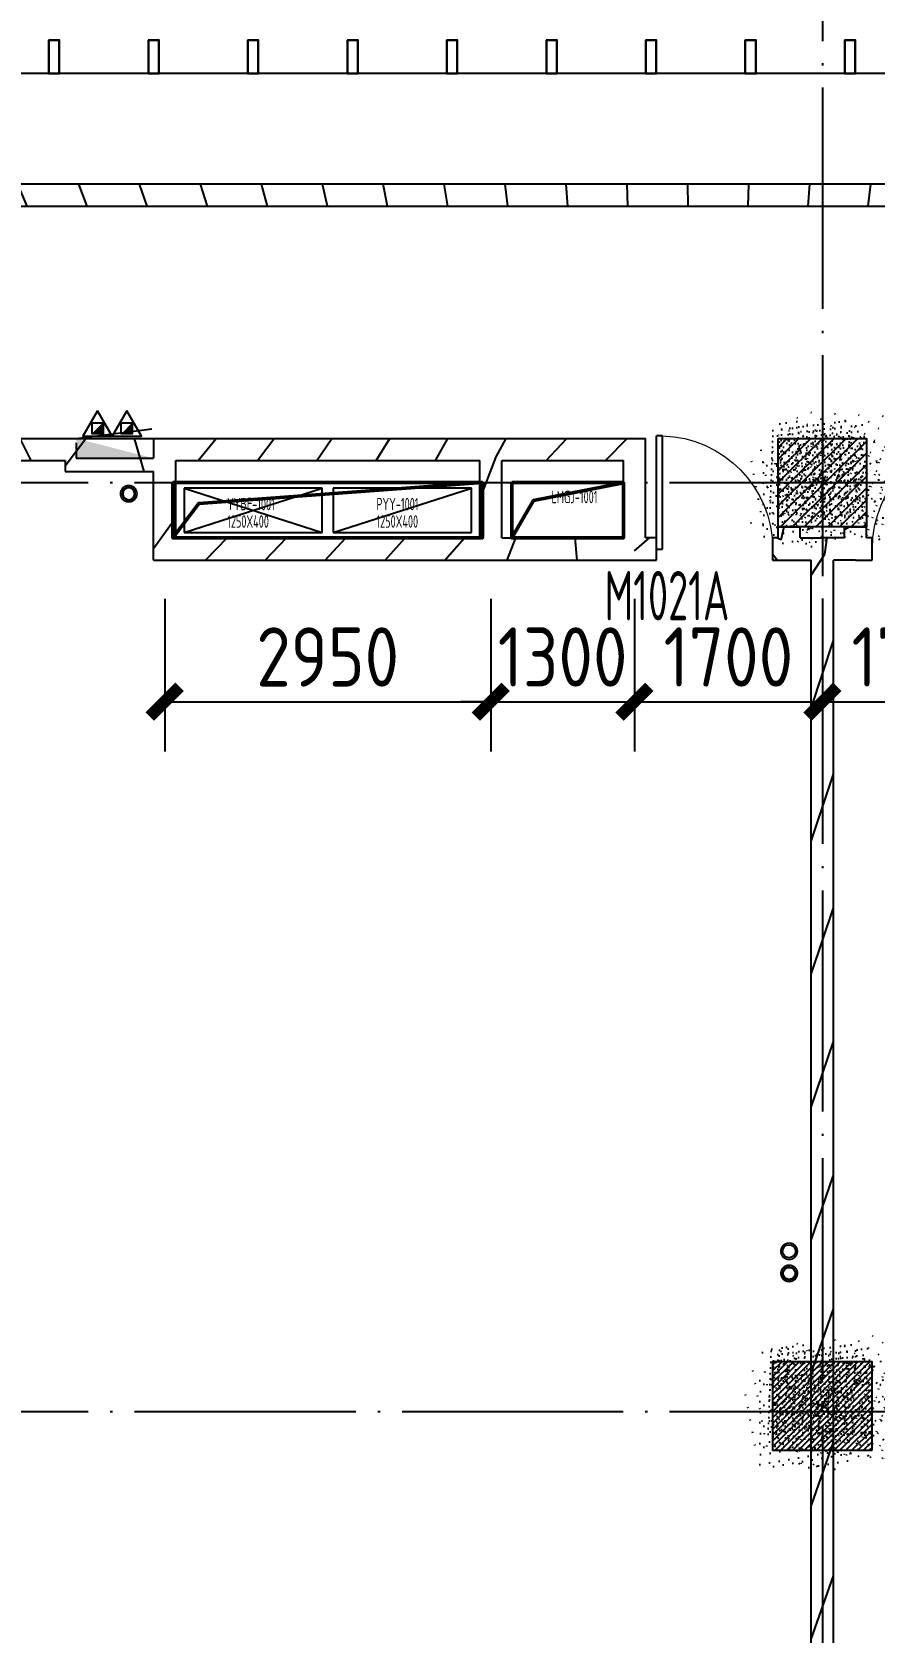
# Model space of a CAD drawing. Header units: inches. Extents: x 0 to 1813292486, y 0 to 3473589894.
# Drawn here: x 600449136 to 600456753, y 3473277625 to 3473292093 of the extents above; entities that cross this region are included whole.
import ezdxf
from ezdxf.enums import TextEntityAlignment as Align
from ezdxf.xclip import XClip

# ---------------------------------------------------------------- set-up
doc = ezdxf.new("R2010")
doc.units = ezdxf.units.IN
doc.header["$LTSCALE"] = 1000
doc.header["$MEASUREMENT"] = 0
doc.header["$XCLIPFRAME"] = 2
doc.linetypes.add('AX-MALL-GIRD-200$0$DOTE', pattern=[2.4200000000000004, 2, -0.2, 0.02, -0.2])
doc.linetypes.add('PX-MALL-P02-LG$0$CONTINOUS', pattern=[0])
for name, color, linetype in [('A-Anno-Note', 241, 'Continuous'), ('AX-MALL-DIM-P02$0$A-Anno-Dims', 3, 'Continuous'), ('AX-MALL-DIM-P02$0$A-Detl-Thin', 131, 'Continuous'), ('AX-MALL-GIRD-200$0$A-Grid', 222, 'AX-MALL-GIRD-200$0$DOTE'), ('AX-MALL-P02-200$0$A-Anno-Note', 241, 'Continuous'), ('AX-MALL-WALL-P02$0$A-Anno-Note', 241, 'Continuous'), ('AX-MALL-WALL-P02-QT$0$A-Anno-Dims', 3, 'Continuous'), ('AX-MALL-WALL-P02-QT$0$A-Detl-Thin', 131, 'Continuous'), ('AX-MALL-WALL-P02-QT$0$A-Flor', 41, 'Continuous'), ('AX-MALL-WALL-P02-QT$0$A-Wall', 2, 'Continuous'), ('AX-MALL-WALL-P02-QT$0$A-Wall-Patt', 13, 'Continuous'), ('AX-MALL-WALL-P02-QT$0$A-Wind', 4, 'Continuous'), ('AX-MALL-WORD-P02$0$A-Wind-Iden', 11, 'Continuous'), ('AX-MALL-ZTKD-P02$0$A-Anno-Note', 241, 'Continuous'), ('MX-MALL-P02-LG$0$M-VT-DUCT-FLG', 40, 'Continuous'), ('MX-MALL-P02-LG$0$M-VT-DUCT-MAD', 70, 'Continuous'), ('MX-MALL-P02-LG$0$M-VT-DUCT-SED', 150, 'Continuous'), ('MX-MALL-P02-LG$0$M-VT-TEXT', 21, 'Continuous'), ('PX-MALL-P02-LG$0$$8$P-Pipe-Risr', 7, 'Continuous'), ('PX-MALL-P02-LG$0$$8$P-Pipe-Risr-Arch', 6, 'Continuous'), ('PX-MALL-P02-LG$0$$8$P-Pipe-Risr-W100', 6, 'Continuous'), ('PX-MALL-P02-LG$0$P-Airr-Pipe', 140, 'Continuous'), ('PX-MALL-P02-LG$0$P-Exsh', 31, 'Continuous'), ('PX-MALL-P02-LG$0$P-Hydt-Boxx', 221, 'Continuous'), ('PX-MALL-P02-LG$0$P-Hydt-Pipe', 221, 'Continuous'), ('PX-MALL-P02-LG$0$P-Pipe-Risr', 7, 'Continuous'), ('PX-MALL-P02-LG$0$P-Pipe-Risr-Arch', 6, 'Continuous'), ('PX-MALL-P02-LG$0$P-Pipe-Risr-W100', 6, 'Continuous'), ('PX-MALL-P02-LG$0$P-Pipe-Risr-W50', 6, 'Continuous'), ('PX-MALL-P02-LG$0$P-Sewr-Pipe', 123, 'PX-MALL-P02-LG$0$CONTINOUS'), ('SX-MALL-NTKD-L-2F$0$S-HOLE', 5, 'Continuous'), ('SX-MALL-WALL-L-1F~2F$0$S-COLU', 30, 'Continuous'), ('SX-MALL-WALL-L-1F~2F$0$S-PATT-WALL', 83, 'Continuous'), ('SX-MALL-WALL-L-1F~2F$0$单形心', 4, 'Continuous')]:
    doc.layers.add(name, color=color, linetype=linetype)
doc.styles.add('AX-MALL-DIM-P02$0$_TCH_DIM_T3', font='gbenor.shx')
doc.styles.add('AX-MALL-WORD-P02$0$_TCH_WINDOW', font='gbenor.shx', dxfattribs={"bigfont": 'gbcbig.shx'})
doc.styles.add('MX-MALL-P02-LG$0$暖通', font='gbenor.shx', dxfattribs={"bigfont": 'gbcbig.shx'})
doc.styles.add('PX-MALL-P02-LG$0$$8$jzfz', font='gbenor.shx', dxfattribs={"bigfont": 'gbcbig.shx'})
doc.styles.add('PX-MALL-P02-LG$0$jzfz', font='gbenor.shx', dxfattribs={"bigfont": 'gbcbig.shx'})
doc.dimstyles.new('AX-MALL-DIM-P02$0$_TCH_ARCH&&180', dxfattribs={"dimtxt": 535.5, "dimasz": 270, "dimexe": 450, "dimexo": 450, "dimgap": 137.25, "dimtad": 1, "dimdec": 0, "dimzin": 0, "dimdsep": 46, "dimtxsty": 'AX-MALL-DIM-P02$0$_TCH_DIM_T3', "dimblk": 'AX-MALL-DIM-P02$0$_ArchTick', "dimcen": 0.09, "dimclrt": 7, "dimazin": 2, "dimtfac": 1, "dimtdec": 0, "dimtix": 1, "dimtmove": 2, "dimatfit": 3, "dimfxl": 500, "dimtolj": 1, "dimtzin": 0, "dimarcsym": 0})
pattern_1 = [(45, (0, 359.0227), (-353.55353201463, 353.55353201463), [])]

# ---------------------------------------------------------------- blocks, each defined once
blk = doc.blocks.new('AX-MALL-WORD-P02')
at = {"layer": 'AX-MALL-WORD-P02$0$A-Wind-Iden', "style": 'AX-MALL-WORD-P02$0$_TCH_WINDOW', "width": 0.7}
blk.add_text('M1021A', height=446.25, rotation=339.568161469349, dxfattribs=at).set_placement((600291549.0302718, 3473185720.912382))
blk = doc.blocks.new('AX-MALL-GIRD-200')
at = {"layer": 'AX-MALL-GIRD-200$0$A-Grid'}
for p, q in [((600244912.440112, 3473204422.954183), (600602808.4442104, 3473071096.1909)), ((600299301.5415328, 3473200886.857392), (600260572.0025835, 3473096923.130311)), ((600241980.060326, 3473196551.41375), (600599876.0644244, 3473063224.650467))]:
    blk.add_line(p, q, dxfattribs=at)
blk = doc.blocks.new('SX-MALL-WALL-L-1F~2F$0$BANWANG_XINGXIN')
at = {"color": 0}
for points in [[(0.7071067811865476, 0.7071067811865475), (-0.7071067811865477, -0.7071067811865475)], [(-0.7071067811865475, 0.7071067811865476), (0.7071067811865474, -0.7071067811865477)]]:
    blk.add_lwpolyline(points, dxfattribs=at)
blk = doc.blocks.new('SX-MALL-WALL-L-1F~2F')
at = {"layer": 'SX-MALL-WALL-L-1F~2F$0$S-PATT-WALL'}
h = blk.add_hatch(dxfattribs=at)
h.set_pattern_fill('钢筋混凝土', color=256, scale=15, pattern_type=2)
h.set_pattern_definition([(24.56816131876918, (600332848.5159376, 3473133887.589986), (-31.18316060756021, 68.21004687377882), []), (29.56816131876925, (600332848.5159376, 3473133887.589986), (97.53445422577846, -46.37920049590846), [11.24999999999976, -123.7499999999981]), (334.5681613187692, (600332848.5159376, 3473133887.589986), (19.8843977583576, 112.9961142864107), [8.999999999999757, -98.99999999999805]), (80.01956131876923, (600332856.6438087, 3473133883.725054), (117.4189029535321, 66.61682170576017), [9.5610285, -105.1713168]), (25.75236131876918, (600332858.9887226, 3473133915.702631), (141.3476152674957, -79.15081590010527), [16.87499999999999, -185.6249999999999]), (76.20376131876925, (600332870.7676862, 3473133909.106722), (182.3878362713222, 87.98253900728308), [14.3415432, -157.75695]), (330.7523613187692, (600332858.9887226, 3473133915.702631), (182.3877676118969, 87.98268144025063), [13.5, -148.4999999999999]), (0.5681613187692685, (600332870.4268485, 3473133903.438077), (62.82047321120105, -87.84980446922418), [11.25, -123.75]), (305.5681613187692, (600332870.4268485, 3473133903.438077), (72.17288940056437, 89.18848105901375), [8.999999999999998, -98.99999999999999]), (51.01956131876926, (600332875.6618834, 3473133896.117257), (134.9933625470349, 1.33857134020591), [9.5610285, -105.1713168]), (17.06816131876921, (600332848.5159376, 3473133887.589986), (19.14085714793764, 46.1558949392409), [0.7499999999999999, -97.79999999999998, 0.7499999999999999, -100.5, 0.7499999999999999, -99.37499999999999]), (347.0681613187692, (600332848.5159376, 3473133887.589986), (57.63084699394109, 41.66442757030211), [0.7499999999999999, -57.29999999999999, 0.7499999999999999, -95.54999999999998, 0.7499999999999999, -37.87499999999999]), (307.0681613187692, (600332817.170339, 3473133899.267141), (73.85474001336533, -31.12342331039777), [0.7499999999999849, -37.49999999999903, 0.7499999999999849, -116.9999999999981, 0.7499999999999849, -155.2499999999961]), (297.0681613187692, (600332803.1140169, 3473133904.503534), (87.2164167648191, -16.46683781742514), [0.7499999999999999, -48.74999999999999, 0.7499999999999999, -77.69999999999997, 0.7499999999999999, -110.25])])
h.paths.add_polyline_path([(600293594.9377732, 3473186714.149471), (600294344.6082903, 3473186434.875207), (600294065.334024, 3473185685.204691), (600293315.6635063, 3473185964.478954)])
h = blk.add_hatch(dxfattribs=at)
h.set_pattern_fill('钢筋混凝土', color=256, scale=15, pattern_type=2)
h.set_pattern_definition([(24.56816130815008, (600489004.1230397, 3473080197.013236), (-15.59158029745912, 34.10502343977914), []), (29.56816130815006, (600489004.1230397, 3473080197.013236), (97.5344542171826, -46.37920051398538), [11.25, -123.75]), (334.5681613081501, (600489004.1230397, 3473080197.013236), (19.88439777930017, 112.9961142827253), [9, -99]), (80.01956130815012, (600489012.2509109, 3473080193.148303), (117.4189029658788, 66.6168216839979), [9.5610285, -105.1713168]), (25.75236130815008, (600489014.5958247, 3473080225.12588), (141.3476152528259, -79.15081592630247), [16.875, -185.625]), (76.20376130815006, (600489026.3747884, 3473080218.529971), (182.3878362876287, 87.98253897347955), [14.3415432, -157.75695]), (330.7523613081502, (600489014.5958247, 3473080225.12588), (182.3877676282036, 87.98268140644709), [13.5, -148.5]), (0.5681613081500814, (600489026.0339507, 3473080212.861326), (62.82047319491907, -87.84980448086725), [11.25, -123.75]), (305.5681613081501, (600489026.0339507, 3473080212.861326), (72.17288941709447, 89.1884810456373), [9, -99]), (51.01956130815006, (600489031.2689854, 3473080205.540506), (134.993362547283, 1.3385713151864), [9.5610285, -105.1713168]), (17.0681613081501, (600489004.1230397, 3473080197.013236), (19.14085715649212, 46.15589493569336), [0, -97.8, 0, -100.5, 0, -99.375]), (347.0681613081501, (600489004.1230397, 3473080197.013236), (57.63084700166313, 41.66442755962087), [0, -57.29999999999988, 0, -95.54999999999976, 0, -37.87499999999988]), (307.0681613081501, (600488972.7774413, 3473080208.690391), (73.85474000759697, -31.12342332408592), [0, -37.5, 0, -117, 0, -155.25]), (297.0681613081501, (600488958.721119, 3473080213.926783), (87.21641676176716, -16.46683783358974), [0, -48.75, 0, -77.69999999999999, 0, -110.25])])
h.paths.add_polyline_path([(600291197.2632891, 3473177843.064021), (600291476.5375473, 3473178592.734541), (600290633.158215, 3473178906.918089), (600290353.8839567, 3473178157.247569)])
at = {"layer": 'SX-MALL-WALL-L-1F~2F$0$S-COLU'}
for points in [[(600293594.9377732, 3473186714.149471), (600294344.6082903, 3473186434.875207), (600294065.334024, 3473185685.204691), (600293315.6635063, 3473185964.478954)], [(600291197.2632891, 3473177843.064021), (600291476.5375473, 3473178592.734541), (600290633.158215, 3473178906.918089), (600290353.8839567, 3473178157.247569)]]:
    blk.add_lwpolyline(points, close=True, dxfattribs=at)
at = {"layer": 'SX-MALL-WALL-L-1F~2F$0$单形心', "xscale": 50, "yscale": 50, "zscale": 50}
for p in [(600293830.1358984, 3473186199.677081), (600290915.2107464, 3473178374.991061)]:
    blk.add_blockref('SX-MALL-WALL-L-1F~2F$0$BANWANG_XINGXIN', p, dxfattribs=at)
blk = doc.blocks.new('SX-MALL-WALL-L-2F~3F')
ref = blk.add_blockref('SX-MALL-WALL-L-1F~2F', (0, 0))
XClip(ref).set_block_clipping_path([(600349769.7341375, 3473074679.418533), (600357001.7302529, 3473071985.287766), (600356499.8725733, 3473070638.124951), (600359302.5086629, 3473069594.060767), (600362345.1765132, 3473077761.653201), (600381551.4312518, 3473070606.759726), (600391553.7259278, 3473066880.611454), (600387749.827644, 3473056669.608357), (600391632.1759799, 3473055223.319679), (600395635.5522461, 3473065969.791956), (600406982.2408491, 3473061742.817497), (600403058.8006672, 3473051210.921831), (600412723.2437257, 3473047610.6332), (600445093.3740637, 3473134503.466942), (600393055.2444371, 3473153889.197227), (600387463.4997383, 3473138878.984498), (600380158.3525343, 3473141600.366193), (600382830.751978, 3473148774.027779), (600388210.8522022, 3473146769.782572), (600390696.2253517, 3473153441.399696), (600277474.697425, 3473195619.741203), (600273446.9822528, 3473184807.934726), (600257129.111771, 3473190886.82031), (600241575.9633431, 3473149136.690594), (600258197.8999482, 3473142944.531458), (600255239.7303221, 3473135003.762026), (600263182.3271956, 3473132044.911624), (600260741.6763649, 3473125493.34496), (600269350.4970673, 3473122286.306632), (600271511.1407766, 3473128086.235537), (600286270.1853781, 3473122588.058336), (600284109.5416689, 3473116788.129431), (600282580.7823727, 3473112684.400902), (600291840.7574171, 3473109234.788475), (600290827.7957876, 3473106515.642598), (600293360.405141, 3473105572.171298), (600294731.2544166, 3473109252.0137), (600323175.4764534, 3473098655.706329), (600321336.3302773, 3473093718.790065), (600344750.773286, 3473084996.222976), (600341987.4689643, 3473077578.540671), (600344583.6790427, 3473076611.376234), (600346015.5062013, 3473080454.904757), (600351201.5612961, 3473078522.947055)])
blk = doc.blocks.new('SX-MALL-WALL-2F~3F')
blk.add_blockref('SX-MALL-WALL-L-2F~3F', (0, 0))
blk = doc.blocks.new('MX-MALL-P02-LG')
at = {"layer": 'MX-MALL-P02-LG$0$M-VT-DUCT-FLG'}
for p, q in [((600288400.9972247, 3473188168.833808), (600289432.7202774, 3473187357.632513)), ((600288261.3600929, 3473187793.998549), (600289572.3574092, 3473187732.467772)), ((600289526.4290918, 3473187322.723229), (600290837.4264082, 3473187261.192451))]:
    blk.add_line(p, q, dxfattribs=at)
at = {"layer": 'MX-MALL-P02-LG$0$M-VT-DUCT-MAD'}
for p, q in [((600288400.9972247, 3473188168.833808), (600288261.3600929, 3473187793.998549)), ((600289572.3574092, 3473187732.467772), (600288400.9972247, 3473188168.833808)), ((600288261.3600929, 3473187793.998549), (600289432.7202774, 3473187357.632513)), ((600289432.7202774, 3473187357.632513), (600289572.3574092, 3473187732.467772))]:
    blk.add_line(p, q, dxfattribs=at)
at = {"layer": 'MX-MALL-P02-LG$0$M-VT-DUCT-SED'}
for p, q in [((600289666.0662236, 3473187697.558488), (600289526.4290918, 3473187322.723229)), ((600290837.4264082, 3473187261.192451), (600289666.0662236, 3473187697.558488)), ((600289526.4290918, 3473187322.723229), (600290697.7892764, 3473186886.357192)), ((600290697.7892764, 3473186886.357192), (600290837.4264082, 3473187261.192451))]:
    blk.add_line(p, q, dxfattribs=at)
at = {"layer": 'MX-MALL-P02-LG$0$M-VT-TEXT', "style": 'MX-MALL-P02-LG$0$暖通', "width": 0.7}
for s, p in [('YYBF-1001', (600288697.0190573, 3473187845.129898)), ('1250X400', (600288642.0220382, 3473187697.498522)), ('PYY-1001', (600289962.0880563, 3473187373.854577)), ('1250X400', (600289907.0910373, 3473187226.223202)), ('LMGJ-1001', (600291468.2920401, 3473186881.245278, -3000))]:
    blk.add_text(s, height=112.6582278481013, rotation=339.5681613187875, dxfattribs=at).set_placement(p)
blk = doc.blocks.new('AX-MALL-WALL-P02-QT$0$gerthrthrth')
at = {"layer": 'AX-MALL-WALL-P02-QT$0$A-Flor'}
for points in [[(-99.99999976158142, 300.0000004768372), (-99.99999976158142, 4.76837158203125e-07), (1.192092895507812e-07, 4.76837158203125e-07), (1.192092895507812e-06, 299.9999995231628)], [(-96.99999964237213, 296.9999995231628), (-96.99999988079071, 3.000000476837158), (-2.999999761581421, 3.000000953674316), (-2.999998927116394, 296.9999995231628)]]:
    blk.add_lwpolyline(points, close=True, dxfattribs=at)
blk = doc.blocks.new('AX-MALL-WALL-P02-QT$0$fegehrthr')
at = {"layer": 'AX-MALL-WALL-P02-QT$0$A-Flor'}
blk.add_lwpolyline([(176412.6506459713, 135611.3369994164), (118462.1118997335, 135611.3442883492, 0.6670991707545876), (114490.5046938658, 126063.3905563354)], format="xyb", dxfattribs=at)
for p, rotation in [((127527.1700226068, 135611.3384475708), 359.9999999806766), ((128427.1700237989, 135611.338447094), 359.9999999798665), ((129327.1700220108, 135611.3384466171), 359.9999999798665), ((130227.1700216532, 135611.3384461403), 359.9999999798665), ((131127.1700228453, 135611.3384447098), 359.9999999798665), ((132027.1700229645, 135611.3384432793), 359.9999999798665), ((132927.1700227261, 135611.3384461403), 359.9999999798665), ((133827.1700226068, 135611.3384437561), 359.9999999798665), ((134727.1700239182, 135611.3384428024), 359.9999999798665)]:
    blk.add_blockref('AX-MALL-WALL-P02-QT$0$gerthrthrth', p, dxfattribs=dict(at, rotation=rotation))
blk = doc.blocks.new('SX-MALL-NTKD-L-2F')
at = {"layer": 'SX-MALL-NTKD-L-2F$0$S-HOLE', "lineweight": 50, "elevation": 3000}
blk.add_lwpolyline([(600288324.7430491, 3473188250.597496), (600290948.5898634, 3473187273.137574), (600290774.0434488, 3473186804.593502), (600288150.1966345, 3473187782.053424)], close=True, dxfattribs=at)
blk.add_lwpolyline([(600290948.5898585, 3473187273.137561), (600288478.6431106, 3473187993.630817), (600288150.1966335, 3473187782.053424)], dxfattribs=at)
at = {"layer": 'SX-MALL-NTKD-L-2F$0$S-HOLE', "lineweight": 50}
blk.add_lwpolyline([(600291196.7346795, 3473187180.696335), (600292143.3772441, 3473186828.044203), (600291968.9076996, 3473186359.706479), (600291022.2651349, 3473186712.358612)], close=True, dxfattribs=at)
blk.add_lwpolyline([(600292143.3003727, 3473186827.837853), (600291326.0982544, 3473186961.154512), (600291022.1882645, 3473186712.152265)], dxfattribs=at)
blk = doc.blocks.new('SX-MALL-NTKD-2F')
blk.add_blockref('SX-MALL-NTKD-L-2F', (0, 0))
blk = doc.blocks.new('AX-MALL-WALL-P02-QT$0$$DorLib2D$00000001')
for p, q in [((0.45, 0.9750000000000001), (0.5000000000000002, 0.9750000000000001)), ((0.45, 0), (0.45, 0.9750000000000001)), ((0.5, 0), (0.5, 0.9750000000000001)), ((0.5, 0), (0.45, 0))]:
    blk.add_line(p, q)
at = {"lineweight": 13}
blk.add_arc((0.475, 0), 0.975, 91.4692835813538, 180, dxfattribs=at)
blk = doc.blocks.new('AX-MALL-WALL-P02-QT')
at = {"layer": 'AX-MALL-WALL-P02-QT$0$A-Wall-Patt'}
h = blk.add_hatch(dxfattribs=at)
h.set_pattern_fill('普通砖', color=256, scale=200, style=0)
h.set_pattern_definition(pattern_1)
h.paths.add_polyline_path([(600286925.0363698, 3473191439.867975), (600312484.0181493, 3473181918.397284), (600312553.8367156, 3473182105.814913), (600286901.1461215, 3473191662.194887), (600286854.6004106, 3473191537.249801)])
h = blk.add_hatch(dxfattribs=at)
h.set_pattern_fill('普通砖', color=256, scale=200, style=0)
h.set_pattern_definition(pattern_1)
h.paths.add_polyline_path([(600286191.9414232, 3473189471.982866), (600285934.7052276, 3473189354.383803), (600287480.9006712, 3473188778.38063), (600287550.7192376, 3473188965.798259)])
h = blk.add_hatch(dxfattribs=at)
h.set_pattern_fill('普通砖', color=256, scale=200, style=0)
h.set_pattern_definition(pattern_1)
h.paths.add_polyline_path([(600287550.7192372, 3473188965.798259), (600287445.991388, 3473188684.671815), (600288195.6619045, 3473188405.397551), (600288335.91643, 3473188495.433354), (600288394.0985684, 3473188651.614712)])
h = blk.add_hatch(dxfattribs=at)
h.set_pattern_fill('普通砖', color=256, scale=200, style=0)
h.set_pattern_definition(pattern_1)
h.paths.add_polyline_path([(600288335.9164299, 3473188495.433354), (600288417.9888169, 3473188429.287799), (600290994.9812205, 3473187469.282512), (600291111.9628906, 3473187496.845772), (600291158.5086017, 3473187621.790858), (600288394.0985686, 3473188651.614712)])
h = blk.add_hatch(dxfattribs=at)
h.set_pattern_fill('普通砖', color=256, scale=200, style=0)
h.set_pattern_definition(pattern_1)
h.paths.add_polyline_path([(600287916.387639, 3473187655.727034), (600288173.6238346, 3473187773.326097), (600288417.9888169, 3473188429.287799), (600288335.91643, 3473188495.433354), (600288195.6619045, 3473188405.397551)])
h = blk.add_hatch(dxfattribs=at)
h.set_pattern_fill('普通砖', color=256, scale=200, style=0)
h.set_pattern_definition(pattern_1)
h.paths.add_polyline_path([(600288173.6238346, 3473187773.326097), (600287916.387639, 3473187655.727034), (600290774.5064864, 3473186590.993897), (600290821.0521973, 3473186715.938982), (600290750.6162382, 3473186813.320809)])
h = blk.add_hatch(dxfattribs=at)
h.set_pattern_fill('普通砖', color=256, scale=200, style=0)
h.set_pattern_definition(pattern_1)
h.paths.add_polyline_path([(600291111.9628906, 3473187496.845772), (600291182.3988497, 3473187399.463946), (600292213.1958115, 3473187015.461831), (600292470.4320071, 3473187133.060894), (600291158.5086017, 3473187621.790858)])
h = blk.add_hatch(dxfattribs=at)
h.set_pattern_fill('普通砖', color=256, scale=200, style=0)
h.set_pattern_definition(pattern_1)
h.paths.add_polyline_path([(600290821.0521973, 3473186715.938983), (600290938.0338675, 3473186743.502243), (600291182.3988497, 3473187399.463946), (600291111.9628906, 3473187496.845772), (600290994.9812205, 3473187469.282512), (600290750.6162382, 3473186813.320809)])
h = blk.add_hatch(dxfattribs=at)
h.set_pattern_fill('普通砖', color=256, scale=200, style=0)
h.set_pattern_definition(pattern_1)
h.paths.add_polyline_path([(600292039.2667885, 3473186262.118302), (600292156.2484585, 3473186289.681562), (600292470.4320071, 3473187133.060894), (600292213.1958115, 3473187015.461831), (600291968.8308293, 3473186359.500128)])
h = blk.add_hatch(dxfattribs=at)
h.set_pattern_fill('普通砖', color=256, scale=200, style=0)
h.set_pattern_definition(pattern_1)
h.paths.add_polyline_path([(600290821.0521973, 3473186715.938983), (600290774.5064864, 3473186590.993897), (600291992.7210777, 3473186137.173216), (600292039.2667884, 3473186262.118302), (600291968.8308293, 3473186359.500128), (600290938.0338675, 3473186743.502243)])
h = blk.add_hatch(dxfattribs=at)
h.set_pattern_fill('普通砖', color=256, scale=200, style=0)
h.set_pattern_definition(pattern_1)
h.paths.add_polyline_path([(600291992.7210774, 3473186137.173216), (600292180.138707, 3473186067.35465), (600292249.9572735, 3473186254.772279), (600292156.2484585, 3473186289.681562), (600292039.2667885, 3473186262.118302)])
h = blk.add_hatch(dxfattribs=at)
h.set_pattern_fill('普通砖', color=256, scale=200, style=0)
h.set_pattern_definition(pattern_1)
h.paths.add_polyline_path([(600293280.7542346, 3473185870.770164), (600293233.8998276, 3473185888.224805), (600293164.0812612, 3473185700.807176), (600293304.6444829, 3473185648.443251), (600293351.1901938, 3473185773.388338)])
h = blk.add_hatch(dxfattribs=at)
h.set_pattern_fill('普通砖', color=256, scale=200, style=0)
h.set_pattern_definition(pattern_1)
h.paths.add_polyline_path([(600293351.1901938, 3473185773.388338), (600293468.1718638, 3473185800.951597), (600293503.0811481, 3473185894.660415), (600293315.6635189, 3473185964.478981), (600293280.7542346, 3473185870.770164)])
h = blk.add_hatch(dxfattribs=at)
h.set_pattern_fill('普通砖', color=256, scale=200, style=0)
h.set_pattern_definition(pattern_1)
h.paths.add_polyline_path([(600293351.1901938, 3473185773.388338), (600293304.6444829, 3473185648.443251), (600293492.0621125, 3473185578.624685), (600293609.0437828, 3473185606.187944), (600293655.5894934, 3473185731.133031), (600293468.1718638, 3473185800.951597)])
h = blk.add_hatch(dxfattribs=at)
h.set_pattern_fill('普通砖', color=256, scale=200, style=0)
h.set_pattern_definition(pattern_1)
h.paths.add_polyline_path([(600293913.4430813, 3473185563.932638), (600293843.0071223, 3473185661.314464), (600293655.5894948, 3473185731.13303), (600293609.0437825, 3473185606.187944), (600293679.4797416, 3473185508.806118), (600293866.8973701, 3473185438.987551)])
h = blk.add_hatch(dxfattribs=at)
h.set_pattern_fill('普通砖', color=256, scale=200, style=0)
h.set_pattern_definition(pattern_1)
h.paths.add_polyline_path([(600293913.4430813, 3473185563.932638), (600294030.4247513, 3473185591.495897), (600294065.3340368, 3473185685.204718), (600293877.9164076, 3473185755.023284), (600293843.0071223, 3473185661.314464)])
h = blk.add_hatch(dxfattribs=at)
h.set_pattern_fill('普通砖', color=256, scale=200, style=0)
h.set_pattern_definition(pattern_1)
h.paths.add_polyline_path([(600287631.708179, 3473169274.456595), (600293679.4797416, 3473185508.806118), (600293609.0437828, 3473185606.187944), (600293492.0621125, 3473185578.624685), (600287474.1502972, 3473169424.429243)])
h = blk.add_hatch(dxfattribs=at)
h.set_pattern_fill('普通砖', color=256, scale=200, style=0)
h.set_pattern_definition(pattern_1)
h.paths.add_polyline_path([(600293866.8973702, 3473185438.987551), (600294007.4605935, 3473185386.623626), (600294077.2791604, 3473185574.041255), (600294030.4247513, 3473185591.495897), (600293913.4430813, 3473185563.932638)])
at = {"layer": 'AX-MALL-WALL-P02-QT$0$A-Wall'}
for p, q in [((600312553.8367156, 3473182105.814913), (600286901.1461215, 3473191662.194887)), ((600286925.0363698, 3473191439.867975), (600312484.0181493, 3473181918.397284)), ((600286191.9414232, 3473189471.982866), (600287550.7192376, 3473188965.798259)), ((600285934.7052276, 3473189354.383803), (600287480.9006712, 3473188778.38063)), ((600287550.7192372, 3473188965.798259), (600288394.0985684, 3473188651.614712)), ((600287480.9006712, 3473188778.38063), (600287445.991388, 3473188684.671815)), ((600287445.991388, 3473188684.671815), (600288195.6619045, 3473188405.397551)), ((600288394.0985686, 3473188651.614712), (600291158.5086017, 3473187621.790858)), ((600287916.387639, 3473187655.727034), (600288195.6619045, 3473188405.397551)), ((600288173.6238346, 3473187773.326097), (600288417.9888169, 3473188429.287799)), ((600288417.9888169, 3473188429.287799), (600290994.9812205, 3473187469.282512)), ((600288173.6238346, 3473187773.326097), (600290750.6162382, 3473186813.320809)), ((600287916.387639, 3473187655.727034), (600290774.5064864, 3473186590.993897)), ((600291158.5086017, 3473187621.790858), (600292470.4320071, 3473187133.060894)), ((600290750.6162382, 3473186813.320809), (600290994.9812205, 3473187469.282512)), ((600290938.0338675, 3473186743.502243), (600291182.3988497, 3473187399.463946)), ((600291182.3988497, 3473187399.463946), (600292213.1958115, 3473187015.461831)), ((600291968.8308293, 3473186359.500128), (600292213.1958115, 3473187015.461831)), ((600292156.2484585, 3473186289.681562), (600292470.4320071, 3473187133.060894)), ((600290938.0338675, 3473186743.502243), (600291968.8308293, 3473186359.500128)), ((600290774.5064864, 3473186590.993897), (600291992.7210777, 3473186137.173216)), ((600292249.9572735, 3473186254.772279), (600292156.2484585, 3473186289.681562)), ((600292180.138707, 3473186067.35465), (600292249.9572735, 3473186254.772279)), ((600291992.7210774, 3473186137.173216), (600292180.138707, 3473186067.35465)), ((600293233.8998276, 3473185888.224805), (600293164.0812612, 3473185700.807176)), ((600293280.7542346, 3473185870.770164), (600293233.8998276, 3473185888.224805)), ((600293280.7542346, 3473185870.770164), (600293315.6635189, 3473185964.478981)), ((600293315.6635189, 3473185964.478981), (600293503.0811481, 3473185894.660415)), ((600293468.1718638, 3473185800.951597), (600293503.0811481, 3473185894.660415)), ((600293468.1718638, 3473185800.951597), (600293655.5894934, 3473185731.133031)), ((600293843.0071223, 3473185661.314464), (600293655.5894948, 3473185731.13303)), ((600293843.0071223, 3473185661.314464), (600293877.9164076, 3473185755.023284)), ((600293877.9164076, 3473185755.023284), (600294065.3340368, 3473185685.204718)), ((600287474.1502972, 3473169424.429243), (600293492.0621125, 3473185578.624685)), ((600293164.0812612, 3473185700.807176), (600293304.6444829, 3473185648.443251)), ((600293304.6444829, 3473185648.443251), (600293492.0621125, 3473185578.624685)), ((600294007.4605935, 3473185386.623626), (600294077.2791604, 3473185574.041255)), ((600294030.4247513, 3473185591.495897), (600294065.3340368, 3473185685.204718)), ((600294077.2791604, 3473185574.041255), (600294030.4247513, 3473185591.495897)), ((600287631.708179, 3473169274.456595), (600293679.4797416, 3473185508.806118)), ((600293866.8973701, 3473185438.987551), (600293679.4797416, 3473185508.806118)), ((600293866.8973702, 3473185438.987551), (600294007.4605935, 3473185386.623626))]:
    blk.add_line(p, q, dxfattribs=at)
at = {"layer": 'AX-MALL-WALL-P02-QT$0$A-Anno-Dims'}
blk.add_blockref('SX-MALL-NTKD-2F', (0, 0), dxfattribs=at)
at = {"layer": 'AX-MALL-WALL-P02-QT$0$A-Detl-Thin'}
for name in ['MX-MALL-P02-LG', 'SX-MALL-WALL-2F~3F']:
    blk.add_blockref(name, (0, 0), dxfattribs=at)
at = {"layer": 'AX-MALL-WALL-P02-QT$0$A-Detl-Thin', "rotation": 339.5681613092246}
blk.add_blockref('AX-MALL-WALL-P02-QT$0$fegehrthr', (600121810.7232074, 3473109514.681517), dxfattribs=at)
at = {"layer": 'AX-MALL-WALL-P02-QT$0$A-Wind'}
blk.add_blockref('AX-MALL-GIRD-200', (0, 0), dxfattribs=at)
at = {"layer": 'AX-MALL-WALL-P02-QT$0$A-Wind', "xscale": -1050, "zscale": 200}
for p, yscale, rotation in [((600292707.0192673, 3473185977.789727), 1050, 339.5681612936879), ((600294534.3411534, 3473185297.058702), -1050, 159.5681611490941)]:
    blk.add_blockref('AX-MALL-WALL-P02-QT$0$$DorLib2D$00000001', p, dxfattribs=dict(at, yscale=yscale, rotation=rotation))
blk = doc.blocks.new('AX-MALL-WALL-P02')
at = {"layer": 'AX-MALL-WALL-P02$0$A-Anno-Note'}
blk.add_blockref('AX-MALL-WORD-P02', (0, 0), dxfattribs=at)
blk.add_blockref('AX-MALL-WALL-P02-QT', (0, 0), dxfattribs=at)
blk = doc.blocks.new('PX-MALL-P02-LG$0$XHS1')
at = {"layer": 'PX-MALL-P02-LG$0$P-Hydt-Boxx', "ltscale": 0.7}
for p, q in [((350.0030006170273, 240), (-332.898939371109, 327.2950124740601)), ((350.0030006170273, 240), (-349.9969996213913, 240)), ((-349.9969997406006, 239.9999995231628), (-349.9969996213913, 60)), ((350.0030003786087, 200), (350.003000497818, 60)), ((350.0030006170273, 60), (-349.996999502182, 60))]:
    blk.add_line(p, q, dxfattribs=at)
blk.add_solid([(350.0030006170273, 240), (350.0030002593994, 60.00000047683716), (-349.9969996213913, 60)], dxfattribs=at)
blk = doc.blocks.new('PX-MALL-P02-LG$0$MHQ')
at = {"layer": 'PX-MALL-P02-LG$0$P-Exsh', "ltscale": 0.7}
h = blk.add_hatch(dxfattribs=at)
h.set_pattern_fill('ANSI31', color=256, scale=25, style=0)
h.set_pattern_definition([(45, (-160019.2306599375, -42228.3236173685), (-28.0633003783411, 28.0633003783411), [])])
h.paths.add_polyline_path([(-75.0000000015425, 185.1731819980414), (75, 185.1731819980414), (75, 35.17318199802685), (-75.0000000015425, 35.17318199802685)])
for points in [[(0, 346.4101615137042), (-200, -1.455191522836685e-11), (200, -1.455191522836685e-11)], [(0, 346.4101615137042), (-200, -1.455191522836685e-11), (200, -1.455191522836685e-11)], [(0, 346.4101615137042), (-200, -1.455191522836685e-11), (200, -1.455191522836685e-11)], [(-75.0000000015425, 185.1731819980414), (75, 185.1731819980414), (75, 35.17318199802685), (-75.0000000015425, 35.17318199802685)]]:
    blk.add_lwpolyline(points, close=True, dxfattribs=at)
blk = doc.blocks.new('PX-MALL-P02-LG$0$20200929200250')
at = {"layer": 'PX-MALL-P02-LG$0$P-Exsh', "ltscale": 0.7, "xscale": 0.6600000001490116, "yscale": 0.6600000001490116, "zscale": 0.6600000001490116}
for p in [(-132.0000001192093, 40), (131.9999997615814, 40)]:
    blk.add_blockref('PX-MALL-P02-LG$0$MHQ', p, dxfattribs=at)
blk = doc.blocks.new('PX-MALL-P02-LG$0$20211220143732')
at = {"layer": 'PX-MALL-P02-LG$0$P-Exsh'}
blk.add_blockref('PX-MALL-P02-LG$0$20200929200250', (-374.9999999407155, 219.6219584928522), dxfattribs=at)
at = {"layer": 'PX-MALL-P02-LG$0$P-Hydt-Boxx', "ltscale": 0.7, "xscale": -1}
blk.add_blockref('PX-MALL-P02-LG$0$XHS1', (-349.9969999989844, 0), dxfattribs=at)
blk = doc.blocks.new('PX-MALL-P02-LG$0$P-Risr')
at = {"layer": 'PX-MALL-P02-LG$0$P-Pipe-Risr-W50'}
h = blk.add_hatch(color=0, dxfattribs=at)
edge = h.paths.add_edge_path()
edge.add_ellipse((0, 0), major_axis=(47.05795628796547, 47.05795628796547), ratio=0.9999999999999695, start_angle=225.0000000000009, end_angle=405.0000000000009, ccw=False)
edge.add_ellipse((0, 0), major_axis=(47.05795628796764, 47.05795628796764), ratio=0.9999999999998785, start_angle=133.9675974886221, end_angle=225.0000000000035, ccw=False)
edge.add_line((-66.53919663240958, 1.199087783927098), (-54.4367953546693, 1.199087783927098))
edge.add_ellipse((0, 0), major_axis=(-38.50196423560672, 38.50196423560672), ratio=0.9999999999999859, start_angle=43.73814098242129, end_angle=134.9999999999996)
edge.add_ellipse((0, 0), major_axis=(38.50196423561096, 38.50196423561096), ratio=0.9999999999998216, start_angle=225.0000000000051, end_angle=405.0000000000051)
edge.add_ellipse((0, 0), major_axis=(38.50196423560679, 38.50196423560679), ratio=0.9999999999999831, start_angle=45.00000000000048, end_angle=133.7381409824204)
edge.add_line((-54.43679535467527, 1.199087783927098), (-66.53919663241555, 1.199087783927098))
edge.add_ellipse((0, 0), major_axis=(-47.05795628796762, 47.05795628796762), ratio=0.9999999999998742, start_angle=-45.00000000000358, end_angle=43.967597488629224, ccw=False)
at = {"layer": 'PX-MALL-P02-LG$0$P-Pipe-Risr-Arch', "ltscale": 0.7}
blk.add_circle((0, 0), 59.29000000000001, dxfattribs=at)
at = {"layer": 'PX-MALL-P02-LG$0$P-Pipe-Risr-W100', "color": 0, "const_width": 15}
blk.add_lwpolyline([(-75, 0, 1), (75, 0, 1)], format="xyb", close=True, dxfattribs=at)
at = {"layer": 'PX-MALL-P02-LG$0$P-Pipe-Risr-W50'}
blk.add_circle((0, 0), 54.45000000000001, dxfattribs=at)
at = {"layer": 'PX-MALL-P02-LG$0$P-Pipe-Risr', "style": 'PX-MALL-P02-LG$0$jzfz', "width": 0.6, "flags": 1}
for tag, p in [('SYS-MARK', (0.3310501334344735, -45.65933377496549)), ('RANGE', (0.3337570973526454, -45.67887874227017))]:
    blk.add_attdef(tag, text='', height=0.015625, dxfattribs=at).set_placement(p, align=Align.MIDDLE)
blk = doc.blocks.new('PX-MALL-P02-LG$0$$8$P-Risr')
at = {"layer": 'PX-MALL-P02-LG$0$$8$P-Pipe-Risr-Arch', "ltscale": 0.7}
blk.add_circle((0, 0), 59.29000000000001, dxfattribs=at)
at = {"layer": 'PX-MALL-P02-LG$0$$8$P-Pipe-Risr-W100', "color": 0, "const_width": 15}
blk.add_lwpolyline([(-75, 0, 1), (75, 0, 1)], format="xyb", close=True, dxfattribs=at)
at = {"layer": 'PX-MALL-P02-LG$0$$8$P-Pipe-Risr', "style": 'PX-MALL-P02-LG$0$$8$jzfz', "width": 0.6, "flags": 1}
for tag, p in [('SYS-MARK', (0.3310501334344735, -45.65933377496549)), ('RANGE', (0.3337570973526454, -45.67887874227017))]:
    blk.add_attdef(tag, text='', height=0.015625, dxfattribs=at).set_placement(p, align=Align.MIDDLE)
blk = doc.blocks.new('PX-MALL-P02-LG')
at = {"layer": 'PX-MALL-P02-LG$0$P-Airr-Pipe', "rotation": 249.5681612531986}
blk.add_blockref('PX-MALL-P02-LG$0$$8$P-Risr', (600291121.9609535, 3473179791.789812), dxfattribs=at)
at = {"layer": 'PX-MALL-P02-LG$0$P-Exsh', "rotation": 339.5681606179365}
blk.add_blockref('PX-MALL-P02-LG$0$20211220143732', (600288216.6074705, 3473188461.622842), dxfattribs=at)
at = {"layer": 'PX-MALL-P02-LG$0$P-Hydt-Pipe', "color": 221, "xscale": -1, "rotation": 159.5681612385525}
blk.add_blockref('PX-MALL-P02-LG$0$P-Risr', (600287914.9985061, 3473188296.525805), dxfattribs=at)
at = {"layer": 'PX-MALL-P02-LG$0$P-Sewr-Pipe', "ltscale": 0.7, "rotation": 249.5681613098698}
blk.add_blockref('PX-MALL-P02-LG$0$P-Risr', (600291052.9957098, 3473179604.22468), dxfattribs=at)
blk = doc.blocks.new('AX-MALL-ZTKD-P02')
at = {"layer": 'AX-MALL-ZTKD-P02$0$A-Anno-Note'}
blk.add_blockref('AX-MALL-GIRD-200', (0, 0), dxfattribs=at)
blk = doc.blocks.new('AX-MALL-DIM-P02$0$_ArchTick')
at = {"color": 0, "linetype": 'ByBlock', "const_width": 0.4}
blk.add_lwpolyline([(-0.5, -0.5), (0.5, 0.5)], dxfattribs=at)
blk = doc.blocks.new('*D1115')
at = {"layer": 'AX-MALL-DIM-P02$0$A-Anno-Dims', "color": 0, "lineweight": -2, "transparency": 16777216}
for p, q in [((600287887.9139646, 3473187292.836908), (600287405.7229327, 3473185998.466312)), ((600287562.8147081, 3473186420.155977), (600290327.2247378, 3473185390.332117)), ((600290652.3239943, 3473186263.013048), (600290170.1329623, 3473184968.642451))]:
    blk.add_line(p, q, dxfattribs=at)
at = {"layer": 'AX-MALL-DIM-P02$0$A-Anno-Dims', "color": 0, "lineweight": -2, "transparency": 16777216, "xscale": 270, "yscale": 270, "zscale": 270}
for p, rotation in [((600287562.8147081, 3473186420.155977), 159.5681611567301), ((600290327.2247378, 3473185390.332117), 339.5681611567301)]:
    blk.add_blockref('AX-MALL-DIM-P02$0$_ArchTick', p, dxfattribs=dict(at, rotation=rotation))
at = {"layer": 'AX-MALL-DIM-P02$0$A-Anno-Dims', "color": 7, "transparency": 16777216, "insert": (600289086.4023206, 3473186284.764746), "char_height": 535.5, "attachment_point": 5, "rotation": 339.56816115673007, "style": 'AX-MALL-DIM-P02$0$_TCH_DIM_T3'}
blk.add_mtext('\\A1;2950', dxfattribs=at)
blk = doc.blocks.new('*D1116')
at = {"layer": 'AX-MALL-DIM-P02$0$A-Anno-Dims', "color": 0, "lineweight": -2, "transparency": 16777216}
for p, q in [((600290652.323994, 3473186263.013047), (600290170.1329621, 3473184968.64245)), ((600291870.5385842, 3473185809.192363), (600291388.3475523, 3473184514.821766)), ((600290327.2247375, 3473185390.332116), (600290074.2109381, 3473185484.587182)), ((600290327.2247375, 3473185390.332116), (600291545.4393277, 3473184936.511432)), ((600291545.4393277, 3473184936.511432), (600291798.453127, 3473184842.256367))]:
    blk.add_line(p, q, dxfattribs=at)
at = {"layer": 'AX-MALL-DIM-P02$0$A-Anno-Dims', "color": 0, "lineweight": -2, "transparency": 16777216, "xscale": 270, "yscale": 270, "zscale": 270}
for p, rotation in [((600290327.2247375, 3473185390.332116), 339.5681611638996), ((600291545.4393277, 3473184936.511432), 159.5681611638996)]:
    blk.add_blockref('AX-MALL-DIM-P02$0$_ArchTick', p, dxfattribs=dict(at, rotation=rotation))
at = {"layer": 'AX-MALL-DIM-P02$0$A-Anno-Dims', "color": 7, "transparency": 16777216, "insert": (600291077.7146302, 3473185542.942473), "char_height": 535.5, "attachment_point": 5, "rotation": 339.56816116389956, "style": 'AX-MALL-DIM-P02$0$_TCH_DIM_T3'}
blk.add_mtext('\\A1;1300', dxfattribs=at)
blk = doc.blocks.new('*D1117')
at = {"layer": 'AX-MALL-DIM-P02$0$A-Anno-Dims', "color": 0, "lineweight": -2, "transparency": 16777216}
for p, q in [((600291870.5385844, 3473185809.192363), (600291388.3475527, 3473184514.821767)), ((600293463.5884323, 3473185215.734545), (600292981.3974006, 3473183921.363949)), ((600291545.4393278, 3473184936.511432), (600293138.4891758, 3473184343.053614))]:
    blk.add_line(p, q, dxfattribs=at)
at = {"layer": 'AX-MALL-DIM-P02$0$A-Anno-Dims', "color": 0, "lineweight": -2, "transparency": 16777216, "xscale": 270, "yscale": 270, "zscale": 270}
for p, rotation in [((600291545.4393278, 3473184936.511432), 159.5681611592036), ((600293138.4891758, 3473184343.053614), 339.5681611592036)]:
    blk.add_blockref('AX-MALL-DIM-P02$0$_ArchTick', p, dxfattribs=dict(at, rotation=rotation))
at = {"layer": 'AX-MALL-DIM-P02$0$A-Anno-Dims', "color": 7, "transparency": 16777216, "insert": (600292483.3468498, 3473185019.303222), "char_height": 535.5, "attachment_point": 5, "rotation": 339.5681611592036, "style": 'AX-MALL-DIM-P02$0$_TCH_DIM_T3'}
blk.add_mtext('\\A1;1700', dxfattribs=at)
blk = doc.blocks.new('*D1118')
at = {"layer": 'AX-MALL-DIM-P02$0$A-Anno-Dims', "color": 0, "lineweight": -2, "transparency": 16777216}
for p, q in [((600293463.5884323, 3473185215.734545), (600292981.3974004, 3473183921.363949)), ((600295056.6382812, 3473184622.276727), (600294574.4472493, 3473183327.906131)), ((600293138.4891758, 3473184343.053615), (600294731.5390247, 3473183749.595797))]:
    blk.add_line(p, q, dxfattribs=at)
at = {"layer": 'AX-MALL-DIM-P02$0$A-Anno-Dims', "color": 0, "lineweight": -2, "transparency": 16777216, "xscale": 270, "yscale": 270, "zscale": 270}
for p, rotation in [((600293138.4891758, 3473184343.053615), 159.5681611553642), ((600294731.5390247, 3473183749.595797), 339.5681611553642)]:
    blk.add_blockref('AX-MALL-DIM-P02$0$_ArchTick', p, dxfattribs=dict(at, rotation=rotation))
at = {"layer": 'AX-MALL-DIM-P02$0$A-Anno-Dims', "color": 7, "transparency": 16777216, "insert": (600294076.3966984, 3473184425.845405), "char_height": 535.5, "attachment_point": 5, "rotation": 339.56816115536424, "style": 'AX-MALL-DIM-P02$0$_TCH_DIM_T3'}
blk.add_mtext('\\A1;1700', dxfattribs=at)
blk = doc.blocks.new('AX-MALL-DIM-P02')
at = {"layer": 'AX-MALL-DIM-P02$0$A-Detl-Thin'}
blk.add_blockref('AX-MALL-ZTKD-P02', (-2.384185791015625e-06, 9.5367431640625e-07), dxfattribs=at)
at = {"layer": 'AX-MALL-DIM-P02$0$A-Anno-Dims'}
for p1, p2, distance, picture, middle in [((600288045.0057399, 3473187714.526574), (600290809.4157697, 3473186684.702713), -1381.2687757601077, '*D1115', (600289086.4023206, 3473186284.764746)), ((600290809.4157696, 3473186684.702713), (600292027.6303596, 3473186230.882029), -1381.2687766537845, '*D1116', (600291077.7146302, 3473185542.942473)), ((600292027.6303598, 3473186230.882029), (600293620.6802077, 3473185637.424211), -1381.2687766537845, '*D1117', (600292483.3468498, 3473185019.303222)), ((600293620.6802077, 3473185637.424211), (600295213.7300566, 3473185043.966393), -1381.2687757601075, '*D1118', (600294076.3966984, 3473184425.845405))]:
    dim = blk.add_aligned_dim(p1=p1, p2=p2, distance=distance, dimstyle='AX-MALL-DIM-P02$0$_TCH_ARCH&&180', dxfattribs=at)
    dim.commit()
    dim.dimension.update_dxf_attribs({"geometry": picture, "text_midpoint": middle})
blk = doc.blocks.new('AX-MALL-P02-200')
at = {"layer": 'AX-MALL-P02-200$0$A-Anno-Note'}
blk.add_blockref('AX-MALL-WALL-P02', (0, 0), dxfattribs=at)
for name in ['AX-MALL-DIM-P02', 'PX-MALL-P02-LG']:
    blk.add_blockref(name, (0, 0), dxfattribs=at)

msp = doc.modelspace()

# ---------------------------------------------------------------- block references
at = {"layer": 'A-Anno-Note', "rotation": 20.43183869077545}
msp.add_blockref('AX-MALL-P02-200', (1250392458.527329, 9048125.682563305), dxfattribs=at)

doc.saveas('drawing.dxf')
